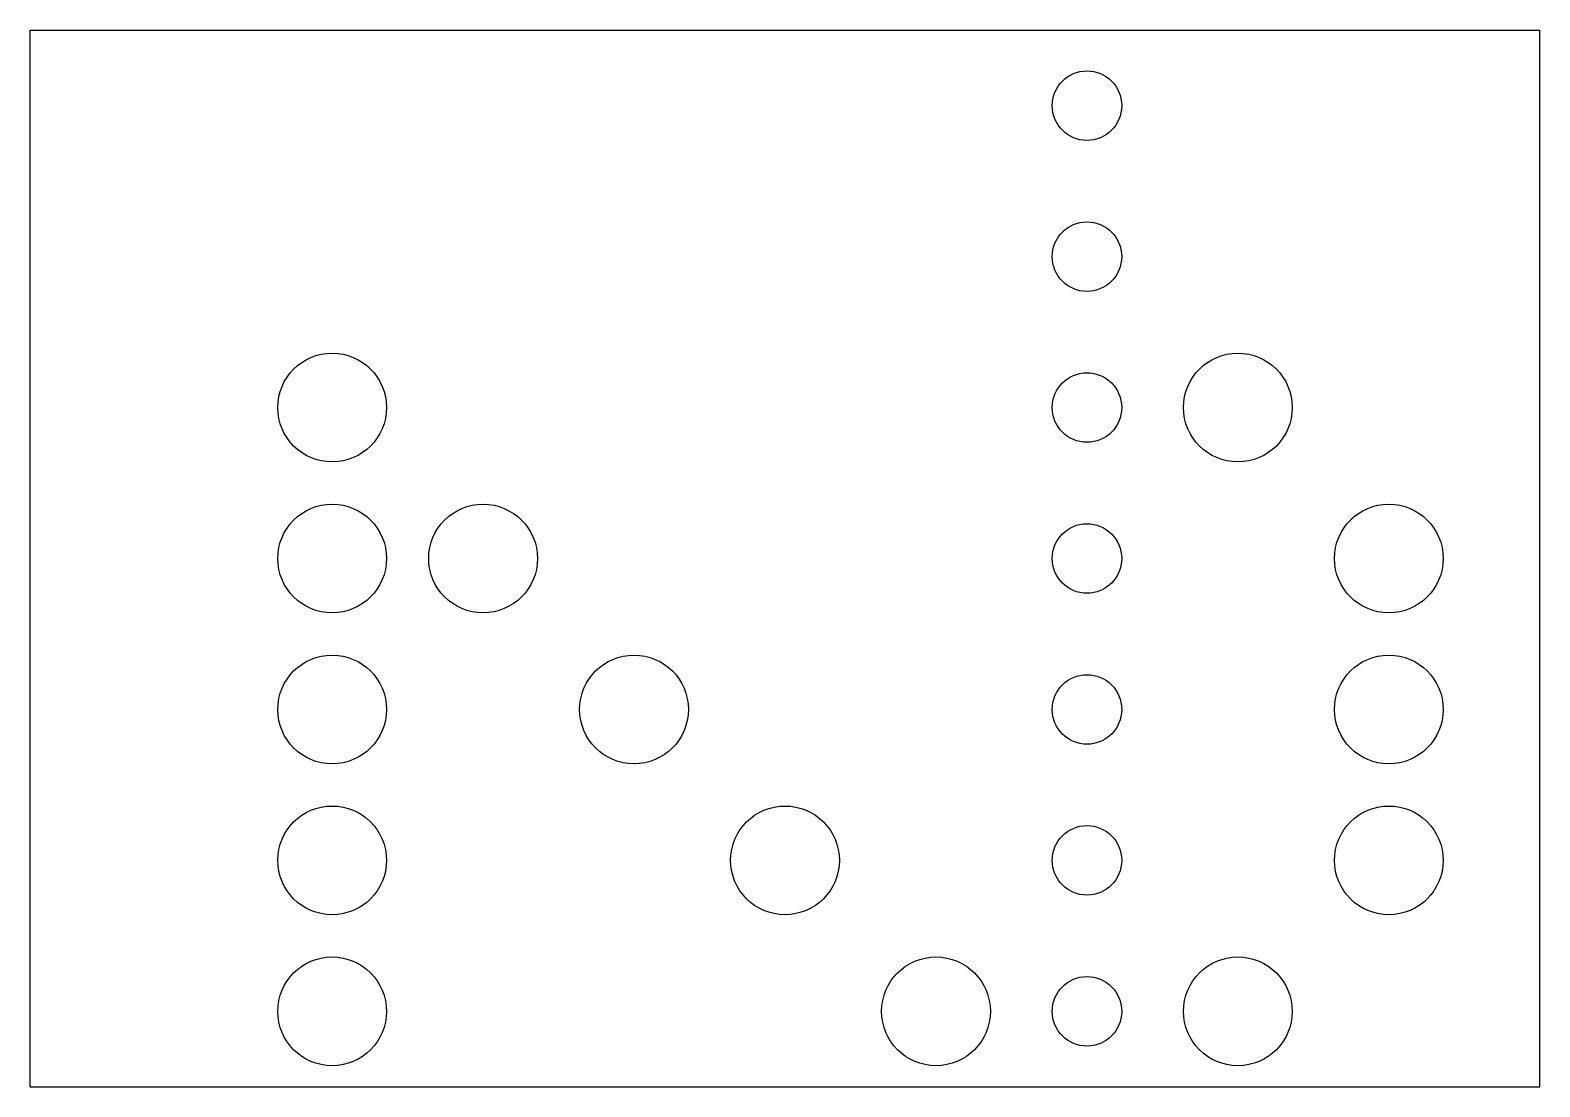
# Model space of a CAD drawing. Extents: x 0 to 25.4, y 0 to 17.8.
import ezdxf

# ---------------------------------------------------------------- set-up
doc = ezdxf.new("R2010")
doc.units = 0
doc.layers.add('JA', color=7, linetype='CONTINUOUS')

msp = doc.modelspace()

# ---------------------------------------------------------------- linework, layer by layer
at = {"layer": 'JA'}
for p, q in [((0, 0), (0, 17.78)), ((0, 17.78), (25.4, 17.78)), ((0, 17.78, 7), (25.4, 17.78)), ((25.4, 0), (25.4, 17.78)), ((0, 0), (25.4, 0))]:
    msp.add_line(p, q, dxfattribs=at)
for centre, radius in [((17.78, 16.51), 0.585), ((17.78, 13.97), 0.585), ((5.08, 11.43), 0.915), ((20.32, 11.43), 0.915), ((17.78, 11.43), 0.585), ((5.08, 8.89), 0.915), ((7.62, 8.89), 0.915), ((22.86, 8.89), 0.915), ((17.78, 8.89), 0.585), ((5.08, 6.35), 0.915), ((10.16, 6.35), 0.915), ((22.86, 6.35), 0.915), ((17.78, 6.35), 0.585), ((5.08, 3.81), 0.915), ((12.7, 3.81), 0.915), ((22.86, 3.81), 0.915), ((17.78, 3.81), 0.585), ((5.08, 1.27), 0.915), ((15.24, 1.27), 0.915), ((20.32, 1.27), 0.915), ((17.78, 1.27), 0.585)]:
    msp.add_circle(centre, radius, dxfattribs=at)

doc.saveas('drawing.dxf')
